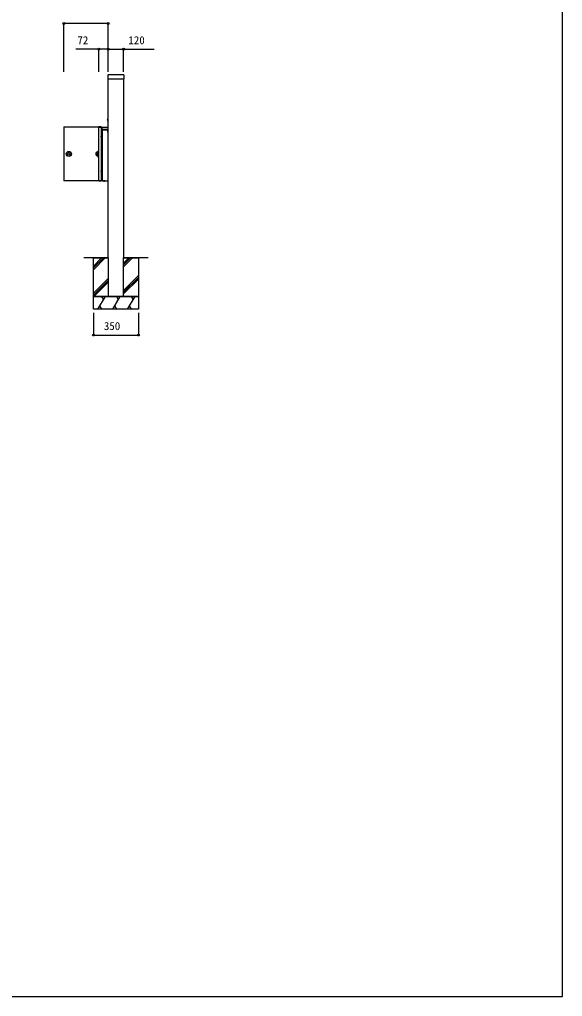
# Model space of a CAD drawing. Units: millimetres, scale not verified. Extents: x -4375 to 4375, y -6498 to 6471.
# Drawn here: x 150 to 4375, y -6498 to 1108 of the extents above; entities that cross this region are included whole.
import ezdxf
from ezdxf.enums import TextEntityAlignment as Align

# ---------------------------------------------------------------- set-up
doc = ezdxf.new("R2010")
doc.units = ezdxf.units.MM
doc.header["$LTSCALE"] = 30
for name, color, linetype in [('0-2_YKK_A1', 4, 'Continuous'), ('0-3_YKK_D', 6, 'Continuous'), ('0-4_YKK_ZWAK', 7, 'Continuous')]:
    doc.layers.add(name, color=color, linetype=linetype)
doc.styles.add('ＭＳ ゴシック', font='')
doc.styles.get('ＭＳ ゴシック').set_extended_font_data('MS Gothic')

msp = doc.modelspace()

# ---------------------------------------------------------------- linework, layer by layer
at = {"layer": '0-2_YKK_A1'}
for p, q in [((837, 674.66), (837, 646.9)), ((837.8, 646.1), (840.7, 646.1)), ((840, -748.4), (840, 646.1)), ((841.61, 646.16), (840.7, 646.1)), ((841.82, 646.16), (843.68, 646.16)), ((844.8, 646.1), (843.89, 646.16)), ((844.8, 646.1), (955.2, 646.1)), ((956.11, 646.16), (955.2, 646.1)), ((956.32, 646.16), (958.18, 646.16)), ((959.3, 646.1), (958.39, 646.16)), ((959.3, 646.1), (962.2, 646.1)), ((960, 646.1), (960, -748.4)), ((963, 646.9), (963, 674.66)), ((832.22, 329.31), (833.06, 327.49)), ((832.86, 330.71), (832.72, 330.64)), ((834.18, 325.1), (833.06, 327.49)), ((833.56, 328.83), (836.67, 330.21)), ((834.22, 325.03), (834.18, 325.1)), ((835.34, 324.14), (835.34, 324.14)), ((835.34, 324.14), (840, 314.14)), ((836.67, 330.21), (840, 331.7)), ((494.16, 271.6), (494.16, -148.4)), ((494.16, 271.6), (767.8, 271.6)), ((785.6, 271.6), (769.9, 271.6)), ((769.9, 271.6), (769.9, 270.8)), ((785.6, 270.8), (785.6, 271.6)), ((788.65, 199.6), (788.65, 270.5)), ((788.65, 266.55), (788.7, 266.55)), ((788.7, 264.55), (788.65, 264.55)), ((788.65, 262.28), (788.7, 262.6)), ((788.7, 262.6), (788.65, 262.6)), ((788.65, 244.84), (791.19, 244.84)), ((788.65, 235.31), (791.03, 235.31)), ((791.51, 234.32), (788.65, 234.32)), ((788.7, 270.5), (788.7, 262.6)), ((790.21, 253.67), (790.21, 253.51)), ((791.02, 235.18), (791.22, 246.54)), ((791.22, 252.5), (793.22, 252.51)), ((791.51, 246.95), (792.02, 247.46)), ((791.82, 225.01), (792, 246.05)), ((792.03, 248.56), (792.01, 246.56)), ((792.25, 256.92), (792.42, 269.99)), ((792.25, 256.47), (792.25, 256.92)), ((840, 245.55), (792.5, 245.55)), ((792.96, 225), (793.32, 245.55)), ((793.03, 249.55), (840, 249.55)), ((793.08, 231.65), (793.6, 231.65)), ((795.86, 252.52), (793.22, 252.51)), ((793.45, 270.98), (840, 269.58)), ((793.59, 232.05), (793.57, 232.05)), ((793.59, 232.05), (793.57, 232.05)), ((793.9, 231.65), (793.6, 231.65)), ((793.6, 231.65), (793.6, -133.25)), ((793.9, 245.55), (793.9, -147.25)), ((795.9, 252.52), (795.86, 252.52)), ((797.22, 253.18), (840, 253.39)), ((797.22, 253.18), (797.22, 253.18)), ((799.1, 249.84), (799.15, 253.18)), ((833.5, 245.55), (833.5, 230.55)), ((833.5, 230.55), (840, 230.55)), ((781.6, 198.6), (781.6, 194.6)), ((789.6, 197.9), (781.6, 197.9)), ((789.6, 196.9), (781.6, 196.9)), ((785.6, 196.5), (781.6, 196.5)), ((781.6, 196.4), (787.1, 196.4)), ((781.6, 195.4), (788.6, 195.4)), ((788.6, 194.4), (781.62, 194.4)), ((781.65, 198.9), (787.1, 198.9)), ((787.6, 194), (781.8, 194)), ((787.6, 193.75), (782.07, 193.75)), ((782.1, 196.5), (782.1, 196.4)), ((782.1, 193.75), (782.1, 193.73)), ((782.1, 193.75), (782.1, 193.73)), ((788.65, 199.6), (782.6, 199.6)), ((788.65, 193.6), (782.6, 193.6)), ((783.6, 194.4), (783.6, 195.4)), ((785.1, 196.4), (785.1, 196.5)), ((785.1, 193.6), (785.1, 193.75)), ((785.6, 196.5), (785.6, 196.9)), ((785.6, 194), (785.6, 194.4)), ((788.6, 194.1), (785.6, 194.1)), ((786.2, 196.9), (786.2, 197.9)), ((786.6, 198.9), (786.6, 199.6)), ((787.1, 197.9), (787.1, 198.9)), ((787.1, 195.4), (787.1, 196.4)), ((787.6, 193.75), (787.6, 194)), ((788.6, 197.9), (788.6, 196.9)), ((788.6, 195.4), (788.6, 194.4)), ((788.6, 194.1), (788.6, 194.4)), ((788.6, 193.6), (788.6, 194.1)), ((791.8, 222.55), (788.65, 222.55)), ((788.65, 222.05), (792.42, 222.05)), ((788.65, -70.4), (788.65, 193.6)), ((789.6, 196.9), (789.6, 197.9)), ((792.3, 222.05), (792.3, 222.1)), ((792.3, 222.05), (792.3, 222.1)), ((792.42, 222.1), (792.42, 222.05)), ((792.42, 222.1), (792.42, 222.05)), ((767.8, 81.6), (757.1, 81.41)), ((757.1, 41.79), (757.1, 81.41)), ((750.6, 71.6), (745.1, 71.6)), ((745.1, 51.6), (745.1, 71.6)), ((745.1, 51.6), (750.6, 51.6)), ((750.6, 51.6), (750.6, 71.6)), ((757.1, 69.1), (750.6, 69.1)), ((750.6, 54.1), (757.1, 54.1)), ((757.1, 41.79), (767.8, 41.6)), ((781.6, -71.4), (781.6, -75.4)), ((787.1, -73.2), (781.6, -73.2)), ((781.6, -73.3), (782.39, -73.3)), ((786.2, -73.7), (781.6, -73.7)), ((781.6, -74.7), (786.2, -74.7)), ((781.62, -71.2), (783.6, -71.2)), ((781.62, -71.2), (783.6, -71.2)), ((787.1, -75.7), (781.65, -75.7)), ((787.6, -70.8), (781.8, -70.8)), ((787.6, -70.55), (782.07, -70.55)), ((782.1, -70.53), (782.1, -70.55)), ((782.1, -70.53), (782.1, -70.55)), ((782.1, -73.2), (782.1, -73.3)), ((782.39, -73.3), (785.6, -73.3)), ((782.6, -70.4), (787.6, -70.4)), ((783.6, -71.2), (783.6, -72.2)), ((785.1, -70.55), (785.1, -70.4)), ((785.1, -73.3), (785.1, -73.2)), ((785.6, -71.2), (785.6, -70.8)), ((785.6, -70.9), (788.6, -70.9)), ((785.6, -73.7), (785.6, -73.3)), ((786.2, -73.7), (788.6, -73.7)), ((786.2, -74.7), (786.2, -73.7)), ((788.6, -74.7), (786.2, -74.7)), ((786.6, -76.4), (786.6, -75.7)), ((787.1, -73.2), (787.1, -72.2)), ((787.1, -75.7), (787.1, -74.7)), ((787.6, -70.4), (788.65, -70.4)), ((787.6, -70.8), (787.6, -70.55)), ((788.6, -73.7), (789.6, -73.7)), ((788.6, -73.7), (788.6, -74.7)), ((789.6, -74.7), (788.6, -74.7)), ((789.6, -74.7), (789.6, -73.7)), ((767.8, -148.4), (494.16, -148.4)), ((788.65, -147.3), (767.8, -147.3)), ((768.9, -148.4), (768.9, -147.6)), ((787.6, -148.4), (768.9, -148.4)), ((769.9, -147.6), (769.9, -148.4)), ((782.6, -76.4), (787.6, -76.4)), ((785.6, -148.4), (785.6, -147.6)), ((787.6, -76.4), (788.65, -76.4)), ((788.65, -147.3), (788.65, -76.4)), ((793.6, -133.25), (788.65, -133.25)), ((793.6, -133.25), (788.65, -133.25)), ((788.7, -139.4), (788.65, -139.08)), ((788.7, -139.4), (788.65, -139.4)), ((788.65, -141.35), (788.7, -141.35)), ((788.7, -143.35), (788.65, -143.35)), ((788.7, -139.4), (788.7, -141.35)), ((788.7, -141.35), (788.7, -143.35)), ((788.7, -147.3), (788.7, -143.35)), ((793.6, -133.25), (793.9, -133.25)), ((793.6, -133.25), (793.9, -133.25)), ((794.8, -147.25), (793.9, -147.25)), ((794.8, -148.15), (794.8, -147.25)), ((794.8, -148.15), (840, -148.15)), ((812.29, -148.31), (803.11, -148.31)), ((807.07, -150.45), (807.13, -149.86)), ((807.08, -150.48), (807.14, -149.86)), ((807.5, -149.86), (807.46, -150.45)), ((809.18, -150.42), (809.18, -150.45)), ((840, -748.4), (650, -748.4)), ((725, -748.4), (840, -748.4)), ((725, -811.42), (788.02, -748.4)), ((725, -825.56), (802.16, -748.4)), ((725, -839.7), (816.3, -748.4)), ((1150, -748.4), (960, -748.4)), ((960, -788.55), (1000.15, -748.4)), ((960, -802.69), (1014.29, -748.4)), ((960, -816.84), (1028.44, -748.4)), ((725, -1023.55), (840, -908.55)), ((960, -1000.68), (1075, -885.68)), ((960, -1014.83), (1075, -899.83)), ((725, -1037.69), (840, -922.69)), ((728.44, -1048.4), (840, -936.84)), ((960, -1028.97), (1075, -913.97)), ((760.03, -1148.4), (817.77, -1048.4)), ((788.03, -1048.4), (802.9, -1074.15)), ((875.5, -1148.4), (933.24, -1048.4)), ((903.5, -1048.4), (918.37, -1074.15)), ((990.97, -1148.4), (1048.71, -1048.4)), ((1018.97, -1048.4), (1033.84, -1074.15)), ((790.17, -1148.17), (775.17, -1122.19)), ((905.64, -1148.17), (890.64, -1122.19)), ((1021.11, -1148.17), (1006.11, -1122.19)), ((730.17, -1148.17), (730.3, -1148.4)), ((845.64, -1148.17), (845.77, -1148.4)), ((961.11, -1148.17), (961.24, -1148.4))]:
    msp.add_line(p, q, dxfattribs=at)
for points in [[(836.26, 330.03), (835.66, 329.87), (835.05, 329.89), (834.47, 330.1), (833.99, 330.48)], [(834.22, 325.03), (834.3, 324.92), (834.41, 324.83), (834.56, 324.74), (834.72, 324.67)], [(834.72, 324.67), (834.9, 324.6), (835.07, 324.49), (835.22, 324.33), (835.34, 324.14)], [(767.8, -147.3), (767.8, 270.5), (788.65, 270.5)], [(785.6, 271.6), (787.6, 271.6), (787.6, 270.8), (768.9, 270.8)], [(768.9, 270.8), (768.9, 271.6), (769.9, 271.6)], [(792.25, 256.47), (792.14, 255.86), (791.87, 255.32), (791.43, 254.88), (790.89, 254.6)], [(791.02, 235.18), (791.06, 235.04), (791.14, 234.88), (791.25, 234.7), (791.38, 234.51), (791.51, 234.32)], [(791.27, 246.71), (791.25, 246.65), (791.23, 246.62), (791.23, 246.61)], [(791.31, 246.75), (791.32, 246.76), (791.35, 246.79), (791.38, 246.82), (791.42, 246.86), (791.47, 246.91), (791.51, 246.95)], [(792.01, 246.26), (792, 246.16), (792, 246.07), (792.01, 245.97), (792.04, 245.87), (792.09, 245.77)], [(792.01, 246.56), (792.01, 246.48), (792.01, 246.39), (792.01, 246.31), (792.01, 246.26)], [(793.03, 249.55), (792.78, 249.51), (792.55, 249.43), (792.34, 249.28), (792.18, 249.08), (792.07, 248.84), (792.03, 248.57)], [(792.5, 245.55), (792.34, 245.58), (792.2, 245.65), (792.09, 245.77)], [(793.08, 232.49), (793.12, 232.33), (793.21, 232.2), (793.33, 232.11), (793.45, 232.07), (793.57, 232.05)], [(795.9, 252.52), (796.07, 252.56), (796.21, 252.62), (796.34, 252.72), (796.47, 252.84)], [(796.47, 252.84), (796.62, 252.97), (796.79, 253.08), (796.99, 253.15), (797.22, 253.18)], [(791.82, 225.01), (791.82, 224.53), (791.81, 224.07), (791.81, 223.64), (791.81, 223.27), (791.8, 222.97), (791.8, 222.74), (791.8, 222.6), (791.8, 222.55)], [(791.8, 222.55), (791.87, 222.31), (791.92, 222.23), (791.98, 222.17), (792.05, 222.13), (792.13, 222.11), (792.21, 222.1), (792.3, 222.1)], [(792.42, 222.1), (792.69, 222.15), (792.8, 222.24), (792.85, 222.32), (792.92, 222.54)], [(792.92, 222.54), (792.92, 222.59), (792.92, 222.73), (792.92, 222.95), (792.93, 223.26), (792.94, 223.63), (792.94, 224.05), (792.95, 224.52), (792.96, 225)], [(783.6, -71.2), (788.6, -71.2), (788.6, -72.2), (783.6, -72.2), (781.6, -72.2)], [(788.6, -71.2), (788.6, -70.9), (788.6, -70.4)], [(768.9, -147.6), (787.6, -147.6), (787.6, -148.4)], [(806.22, -150.45), (806.51, -150.51), (806.77, -150.55), (806.95, -150.55), (807.06, -150.51), (807.07, -150.45)], [(807.46, -150.45), (807.36, -150.51), (807.19, -150.55), (806.94, -150.55)], [(807.47, -150.52), (807.65, -150.54), (807.84, -150.55)], [(807.94, -150.45), (808.04, -150.51), (808.22, -150.55), (808.47, -150.55), (808.76, -150.51), (809.06, -150.45)], [(808.79, -150.54), (808.73, -150.55), (808.72, -150.55)], [(960, -748.4), (1075, -748.4), (1075, -1048.4), (725, -1048.4), (725, -748.4)], [(840, -748.4), (840, -1048.4), (960, -1048.4), (960, -748.4)]]:
    msp.add_lwpolyline(points, dxfattribs=at)
msp.add_lwpolyline([(725, -1048.4), (1075, -1048.4), (1075, -1148.4), (725, -1148.4)], close=True, dxfattribs=at)
for radius in [20, 19.81, 10]:
    msp.add_circle((533.66, 61.6), radius, dxfattribs=at)
for centre, radius, start, end in [((838.5, 674.66), 1.5, 91.73613, 180.02696), ((900, -1323.4), 2000.5, 88.23692, 91.76308), ((961.5, 674.66), 1.5, 359.97304, 88.26387), ((833.12, 329.73), 1, 114, 205), ((833.26, 329.79), 1, 43.47122, 114), ((833.97, 327.92), 1, 114, 205), ((768.9, 270.5), 1.1, 90, 180), ((768.9, 270.5), 0.3, 90, 180), ((787.6, 270.5), 1.1, 0, 90), ((787.6, 270.5), 0.3, 0, 90), ((791.21, 253.65), 1, 108.75653, 179.28531), ((791.21, 253.5), 1, 179.28531, 270.28531), ((791.52, 246.54), 0.3, 166.56196, 179), ((791.49, 246.56), 0.262, 134.32414, 148.27877), ((793.03, 248.55), 1, 179, 179.5), ((793.03, 248.55), 1, 179, 179.5), ((793.42, 269.98), 1, 88.28531, 179.28531), ((793.59, 232.55), 0.5, 270, 308.11752), ((798.8, 249.85), 0.3, 270, 359), ((782.6, 198.6), 1, 90, 180), ((782.6, 194.6), 1, 180, 270), ((786.9, 75.2), 2.75, 0, 50.4788), ((786.9, 75.2), 2.75, 309.5212, 0), ((786.9, 48.2), 2.75, 0, 50.4788), ((786.9, 48.2), 2.75, 309.5212, 0), ((782.6, -71.4), 1, 90, 180), ((782.6, -75.4), 1, 180, 270), ((768.9, -147.3), 1.1, 180, 270), ((768.9, -147.3), 0.3, 180, 270), ((787.6, -147.3), 0.3, 270, 0), ((787.6, -147.3), 1.1, 270, 0), ((803.19, -148.25), 0.1, 90, 215.93912), ((807.7, -144.98), 5.67, 215.93912, 239.14003), ((807.63, -145.1), 5.53, 239.09425, 255.22768), ((807.63, -145.1), 5.53, 239.09425, 255.22768), ((809.48, -149.57), 2.56, 186.16803, 200.05713), ((807.32, -144.82), 5.04, 265.64824, 274.35176), ((804.84, -149.03), 2.98, 331.61171, 344.15808), ((810.56, -149.03), 2.98, 195.84214, 208.38807), ((807.7, -144.98), 5.67, 281.07376, 300.85997), ((807.62, -144.96), 5.67, 284.70531, 300.57495), ((807.77, -145.1), 5.53, 284.77227, 300.90581), ((810.56, -149.76), 0.099, 238.68206, 301.31794), ((807.7, -144.98), 5.67, 300.85997, 324.06088), ((812.21, -148.25), 0.1, 324.06088, 90)]:
    msp.add_arc(centre, radius, start, end, dxfattribs=at)
for centre, major_axis, ratio, start_param, end_param in [((837.8, 646.9), (-0.568, -0.568), 0.99628, 5.4996506, 7.06672), ((841.82, 646.14), (0.3, 0), 0.061163, 1.5707963, 2.3561945), ((843.68, 646.14), (0.3, 0), 0.061163, 0.7853982, 1.5707963), ((956.32, 646.14), (0.3, 0), 0.061163, 1.5707963, 2.3561945), ((958.18, 646.14), (0.3, 0), 0.061163, 0.7853982, 1.5707963), ((962.2, 646.9), (0.568, -0.568), 0.99628, 5.4996506, 7.06672)]:
    msp.add_ellipse(centre, major_axis=major_axis, ratio=ratio, start_param=start_param, end_param=end_param, dxfattribs=at)
at = {"layer": '0-3_YKK_D'}
for p, q in [((494.16, 701.6), (494.16, 1078.1)), ((840, 1077.1), (494.16, 1077.1)), ((840, 701.6), (840, 1078.1)), ((767.8, 701.6), (767.8, 878.1)), ((840, 701.6), (840, 878.1)), ((840, 701.6), (840, 878.1)), ((960, 701.6), (960, 878.1)), ((725, -1174.4), (725, -1349.4)), ((1075, -1174.4), (1075, -1349.4)), ((725, -1348.4), (1075, -1348.4))]:
    msp.add_line(p, q, dxfattribs=at)
for points in [[(840, 877.1), (767.8, 877.1), (588.65, 877.1)], [(840, 877.1), (960, 877.1), (1198.07, 877.1)]]:
    msp.add_lwpolyline(points, dxfattribs=at)
for centre in [(494.16, 1077.1), (840, 1077.1), (767.8, 877.1), (840, 877.1), (840, 877.1), (960, 877.1), (725, -1348.4), (1075, -1348.4)]:
    msp.add_circle(centre, 7.5, dxfattribs=at)
at = {"layer": '0-4_YKK_ZWAK'}
msp.add_lwpolyline([(-4375, -6498.4), (4375, -6498.4), (4375, 6251.6)], dxfattribs=at)

# ---------------------------------------------------------------- texts
at = {"layer": '0-3_YKK_D', "style": 'ＭＳ ゴシック'}
for s, p in [('72', (600.44, 897.1)), ('120', (996.96, 897.1)), ('350', (806.31, -1328.4))]:
    msp.add_text(s, height=62.32, dxfattribs=at).set_placement(p, align=Align.BOTTOM_LEFT)

doc.saveas('drawing.dxf')
